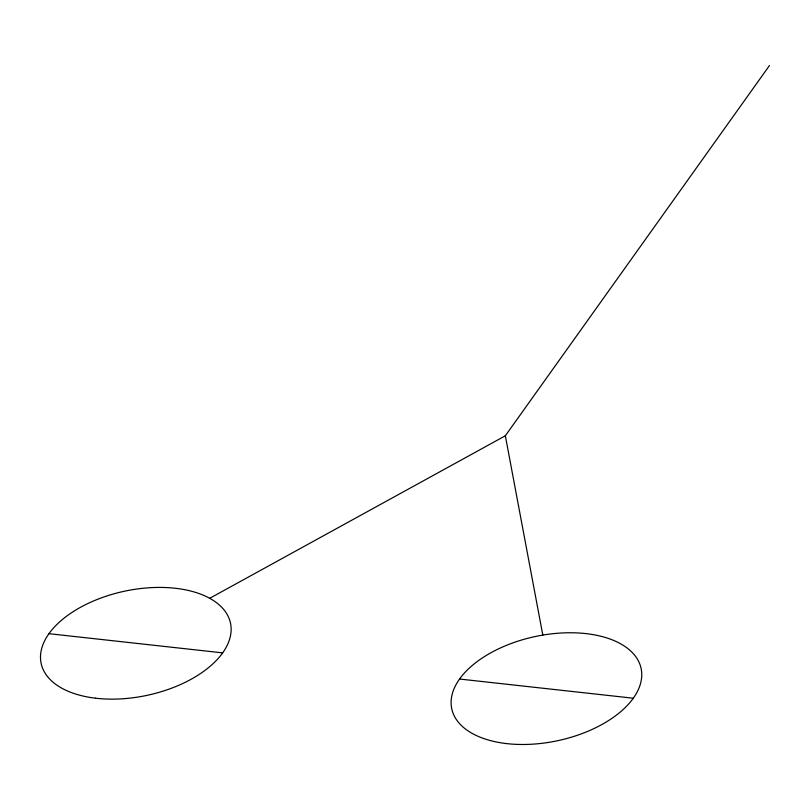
<?xml version="1.0" encoding="UTF-8"?>
<svg xmlns="http://www.w3.org/2000/svg" width="810" height="810" viewBox="0 0 810 810"><rect width="100%" height="100%" fill="white"/><g stroke="black" fill="none" stroke-linecap="round" stroke-linejoin="round"><path stroke-width="1.21" d="M209.719 598.306L505.339 435.78L769.5 65.509M48.954 633.683L222.669 652.87M459.574 679.033L633.298 698.22M505.339 435.78L542.811 635.091M506.108 743.539A96.795 53.278 -12 0 0 641.399 670.052A96.795 53.278 -12 0 0 491.791 652.273A96.795 53.278 -12 0 0 506.108 743.539M95.489 698.19A96.795 53.278 -12 0 0 230.779 624.702A96.795 53.278 -12 0 0 81.172 606.933A96.795 53.278 -12 0 0 95.489 698.19"/></g></svg>
